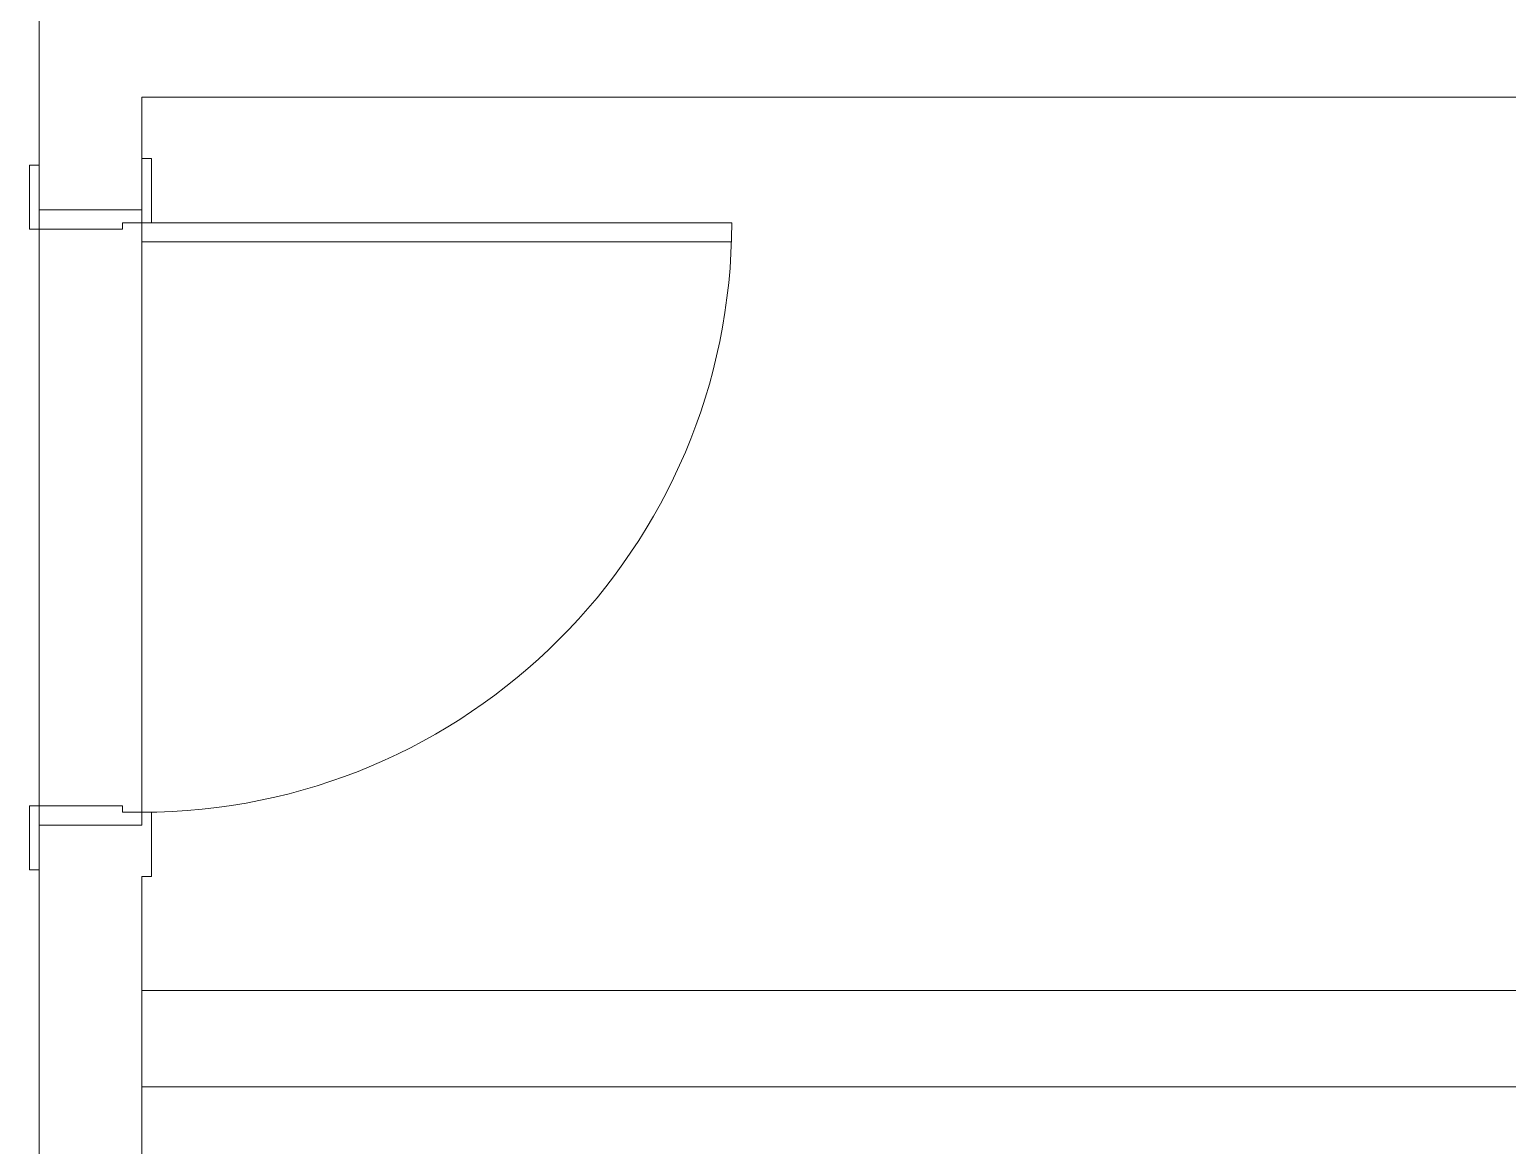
# Model space of a CAD drawing. Header units: millimetres. Extents: x 565.4 to 596.6, y 239.2 to 280.8.
# Drawn here: x 569.71 to 572.014, y 261.875 to 263.616 of the extents above; entities that cross this region are included whole.
import ezdxf

# ---------------------------------------------------------------- set-up
doc = ezdxf.new("R2010")
doc.units = ezdxf.units.MM
doc.header["$LTSCALE"] = 75
doc.layers.add('A Arquitetura LRZ', color=252, linetype='Continuous', lineweight=9)
doc.layers.add('A Esquadrias LRZ', color=252, linetype='Continuous', lineweight=9)

msp = doc.modelspace()

# ---------------------------------------------------------------- linework, layer by layer
at = {"layer": 'A Arquitetura LRZ'}
for p, q in [((569.7248, 263.3346), (569.7248, 265.8094)), ((569.8848, 263.5104), (572.3648, 263.5104)), ((569.8848, 263.3346), (569.8848, 263.5104)), ((569.8848, 263.3346), (569.7248, 263.3346)), ((569.7248, 261.6968), (569.7248, 262.4046)), ((569.7248, 262.3746), (569.8848, 262.3746)), ((569.8848, 261.6968), (569.8848, 262.2946)), ((574.8348, 262.1163), (569.8848, 262.1163)), ((569.8848, 261.9663), (572.4148, 261.9663))]:
    msp.add_line(p, q, dxfattribs=at)
at = {"layer": 'A Esquadrias LRZ'}
for p, q in [((569.7098, 263.4046), (569.7098, 263.3046)), ((569.7248, 263.4046), (569.7098, 263.4046)), ((569.8998, 263.4146), (569.8848, 263.4146)), ((569.8998, 263.3146), (569.8998, 263.4146)), ((569.7248, 263.3346), (569.7248, 263.3046)), ((569.7248, 263.3046), (569.7248, 263.3346)), ((569.8848, 263.3146), (569.8848, 263.3346)), ((569.8848, 263.3346), (569.8848, 263.3146)), ((569.7098, 263.3046), (569.7248, 263.3046)), ((569.8548, 263.3046), (569.7248, 263.3046)), ((569.7248, 262.4046), (569.7248, 263.3046)), ((569.8548, 263.3146), (569.8548, 263.3046)), ((569.8848, 263.3146), (569.8548, 263.3146)), ((569.8848, 263.3146), (569.8848, 263.2846)), ((570.8048, 263.3146), (569.8848, 263.3146)), ((569.8848, 262.3946), (569.8848, 263.3146)), ((569.8848, 263.2846), (570.8048, 263.2846)), ((569.7098, 262.4046), (569.7098, 262.3046)), ((569.7248, 262.4046), (569.7098, 262.4046)), ((569.7248, 262.4046), (569.8548, 262.4046)), ((569.7248, 262.4046), (569.7248, 262.3746)), ((569.7248, 262.3746), (569.7248, 262.4046)), ((569.8548, 262.4046), (569.8548, 262.3946)), ((569.8548, 262.3946), (569.8848, 262.3946)), ((569.8848, 262.3746), (569.8848, 262.3946)), ((569.8848, 262.3946), (569.8848, 262.3746)), ((569.8998, 262.3946), (569.8848, 262.3946)), ((569.8998, 262.2946), (569.8998, 262.3946)), ((569.7098, 262.3046), (569.7248, 262.3046)), ((569.8848, 262.2946), (569.8998, 262.2946))]:
    msp.add_line(p, q, dxfattribs=at)
msp.add_arc((569.8848, 263.3146), 0.92, 270, 0, dxfattribs=at)

doc.saveas('drawing.dxf')
